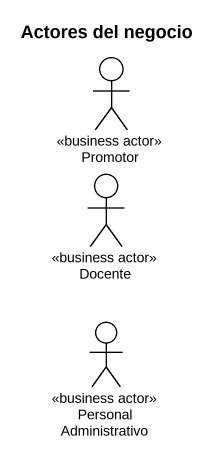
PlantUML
@startuml
title Actores del negocio
actor Promotor <<business actor>>
actor Docente <<business actor>>
actor "Personal Administrativo" as Personal_Administrativo <<business actor>>
@enduml
